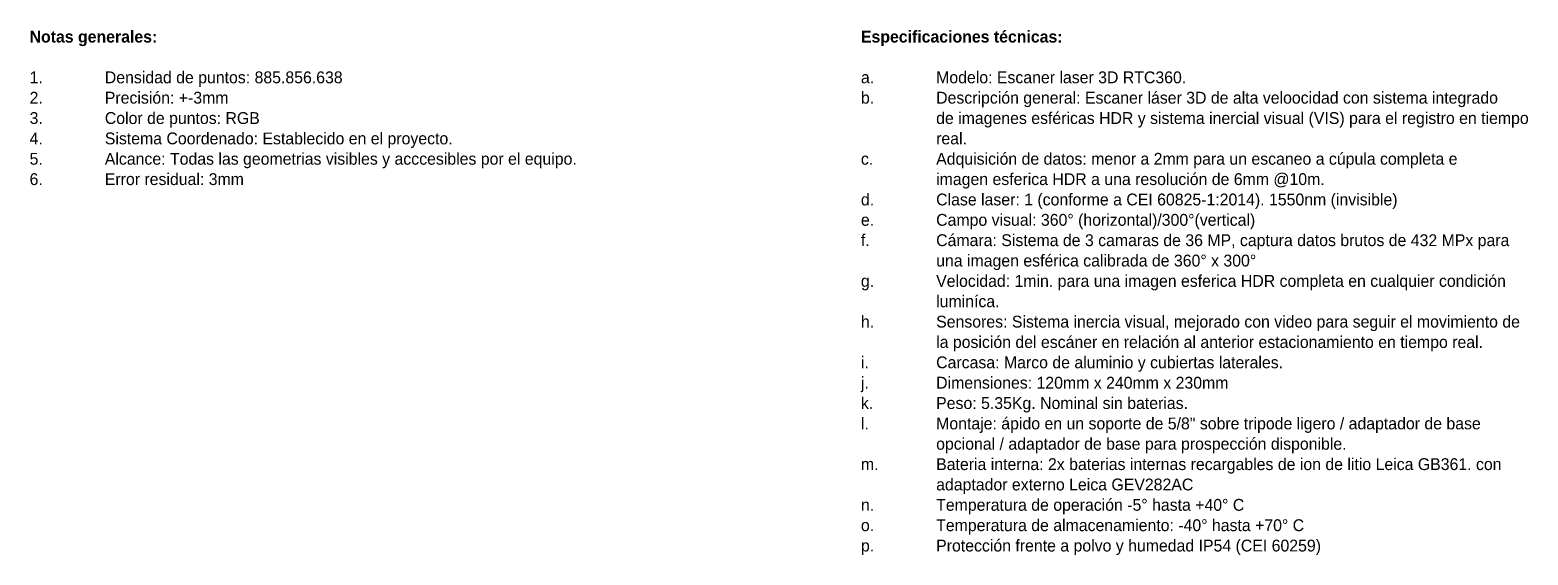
# Model space of a CAD drawing. Header units: metres. Extents: x 0.7 to 94.6, y -58.8 to 13.6.
# Drawn here: x 81.98 to 94.63, y -0.96 to 3.48 of the extents above; entities that cross this region are included whole.
import ezdxf

# ---------------------------------------------------------------- set-up
doc = ezdxf.new("R2010")
doc.units = ezdxf.units.M
doc.layers.add('G-ANNO-TEXT', color=7, linetype='Continuous', lineweight=9)
doc.styles.add('Century Gothic_1', font='GOTHIC.TTF', dxfattribs={"height": 0.1})
doc.styles.add('Century Gothic_B', font='GOTHICB.TTF', dxfattribs={"height": 0.1})

msp = doc.modelspace()

# ---------------------------------------------------------------- texts
at = {"layer": 'G-ANNO-TEXT', "char_height": 0.1, "attachment_point": 1}
for s, insert, width, style in [('Notas generales:', (81.9802, 3.4745), 1.414978, 'Century Gothic_B'), ('Especificaciones técnicas:', (88.9976, 3.4745), 2.228691, 'Century Gothic_B'), ('1.', (81.9802, 3.1306), 0.769696, 'Century Gothic_1'), ('Densidad de puntos: 885.856.638', (82.6152, 3.1306), 2.729746, 'Century Gothic_1'), ('a.', (88.9976, 3.1306), 0.769696, 'Century Gothic_1'), ('Modelo: Escaner laser 3D RTC360.', (89.6326, 3.1306), 2.805906, 'Century Gothic_1'), ('2.', (81.9802, 2.9586), 0.769696, 'Century Gothic_1'), ('Precisión: +-3mm', (82.6152, 2.9586), 1.41097, 'Century Gothic_1'), ('b.', (88.9976, 2.9586), 0.769696, 'Century Gothic_1'), ('Descripción general: Escaner láser 3D de alta veloocidad con sistema integrado ', (89.6326, 2.9586), 6.778268, 'Century Gothic_1'), ('3.', (81.9802, 2.7866), 0.769696, 'Century Gothic_1'), ('Color de puntos: RGB', (82.6152, 2.7866), 1.783755, 'Century Gothic_1'), ('de imagenes esféricas HDR y sistema inercial visual (VIS) para el registro en tiempo ', (89.6326, 2.7866), 6.934597, 'Century Gothic_1'), ('4.', (81.9802, 2.6146), 0.769696, 'Century Gothic_1'), ('Sistema Coordenado: Establecido en el proyecto.', (82.6152, 2.6146), 4.164767, 'Century Gothic_1'), ('real.', (89.6326, 2.6146), 0.360759, 'Century Gothic_1'), ('5.', (81.9802, 2.4426), 0.769696, 'Century Gothic_1'), ('Alcance: Todas las geometrias visibles y acccesibles por el equipo.', (82.6152, 2.4426), 5.579745, 'Century Gothic_1'), ('c.', (88.9976, 2.4426), 0.769696, 'Century Gothic_1'), ('Adquisición de datos: menor a 2mm para un escaneo a cúpula completa e ', (89.6326, 2.4426), 6.401475, 'Century Gothic_1'), ('imagen esferica HDR a una resolución de 6mm @10m.', (89.6326, 2.2707), 4.54156, 'Century Gothic_1'), ('6.', (81.9802, 2.2707), 0.769696, 'Century Gothic_1'), ('Error residual: 3mm', (82.6152, 2.2707), 1.567299, 'Century Gothic_1'), ('d.', (88.9976, 2.0987), 0.769696, 'Century Gothic_1'), ('Clase laser: 1 (conforme a CEI 60825-1:2014). 1550nm (invisible)', (89.6326, 2.0987), 5.25907, 'Century Gothic_1'), ('e.', (88.9976, 1.9267), 0.769696, 'Century Gothic_1'), ('Campo visual: 360° (horizontal)/300°(vertical)', (89.6326, 1.9267), 3.767931, 'Century Gothic_1'), ('f.', (88.9976, 1.7547), 0.769696, 'Century Gothic_1'), ('Cámara: Sistema de 3 camaras de 36 MP, captura datos brutos de 432 MPx para ', (89.6326, 1.7547), 6.826369, 'Century Gothic_1'), ('una imagen esférica calibrada de 360° x 300°', (89.6326, 1.5827), 3.820041, 'Century Gothic_1'), ('Velocidad: 1min. para una imagen esferica HDR completa en cualquier condición ', (89.6326, 1.4108), 6.958647, 'Century Gothic_1'), ('g.', (88.9976, 1.4108), 0.769696, 'Century Gothic_1'), ('luminíca.', (89.6326, 1.2388), 0.753586, 'Century Gothic_1'), ('h.', (88.9976, 1.0668), 0.769696, 'Century Gothic_1'), ('Sensores: Sistema inercia visual, mejorado con video para seguir el movimiento de ', (89.6326, 1.0668), 6.950631, 'Century Gothic_1'), ('la posición del escáner en relación al anterior estacionamiento en tiempo real. ', (89.6326, 0.8948), 6.654006, 'Century Gothic_1'), ('i.', (88.9976, 0.7228), 0.769696, 'Century Gothic_1'), ('Carcasa: Marco de aluminio y cubiertas laterales.', (89.6326, 0.7228), 4.164767, 'Century Gothic_1'), ('j.', (88.9976, 0.5509), 0.769696, 'Century Gothic_1'), ('Dimensiones: 120mm x 240mm x 230mm ', (89.6326, 0.5509), 3.399155, 'Century Gothic_1'), ('k.', (88.9976, 0.3789), 0.769696, 'Century Gothic_1'), ('Peso: 5.35Kg. Nominal sin baterias.', (89.6326, 0.3789), 2.845991, 'Century Gothic_1'), ('l.', (88.9976, 0.2069), 0.769696, 'Century Gothic_1'), ('Montaje: ápido en un soporte de 5/8" sobre tripode ligero / adaptador de base ', (89.6326, 0.2069), 6.682065, 'Century Gothic_1'), ('opcional / adaptador de base para prospección disponible.', (89.6326, 0.0349), 5.070673, 'Century Gothic_1'), ('m.', (88.9976, -0.1371), 0.769696, 'Century Gothic_1'), ('Bateria interna: 2x baterias internas recargables de ion de litio Leica GB361. con ', (89.6326, -0.1371), 6.706116, 'Century Gothic_1'), ('adaptador externo Leica GEV282AC', (89.6326, -0.309), 3.054429, 'Century Gothic_1'), ('n.', (88.9976, -0.481), 0.769696, 'Century Gothic_1'), ('Temperatura de operación -5° hasta +40° C', (89.6326, -0.481), 3.651687, 'Century Gothic_1'), ('o.', (88.9976, -0.653), 0.769696, 'Century Gothic_1'), ('Temperatura de almacenamiento: -40° hasta +70° C', (89.6326, -0.653), 4.381222, 'Century Gothic_1'), ('p.', (88.9976, -0.825), 0.769696, 'Century Gothic_1'), ('Protección frente a polvo y humedad IP54 (CEI 60259)', (89.6326, -0.825), 4.529534, 'Century Gothic_1')]:
    msp.add_mtext(s, dxfattribs=dict(at, insert=insert, width=width, style=style))

doc.saveas('drawing.dxf')
